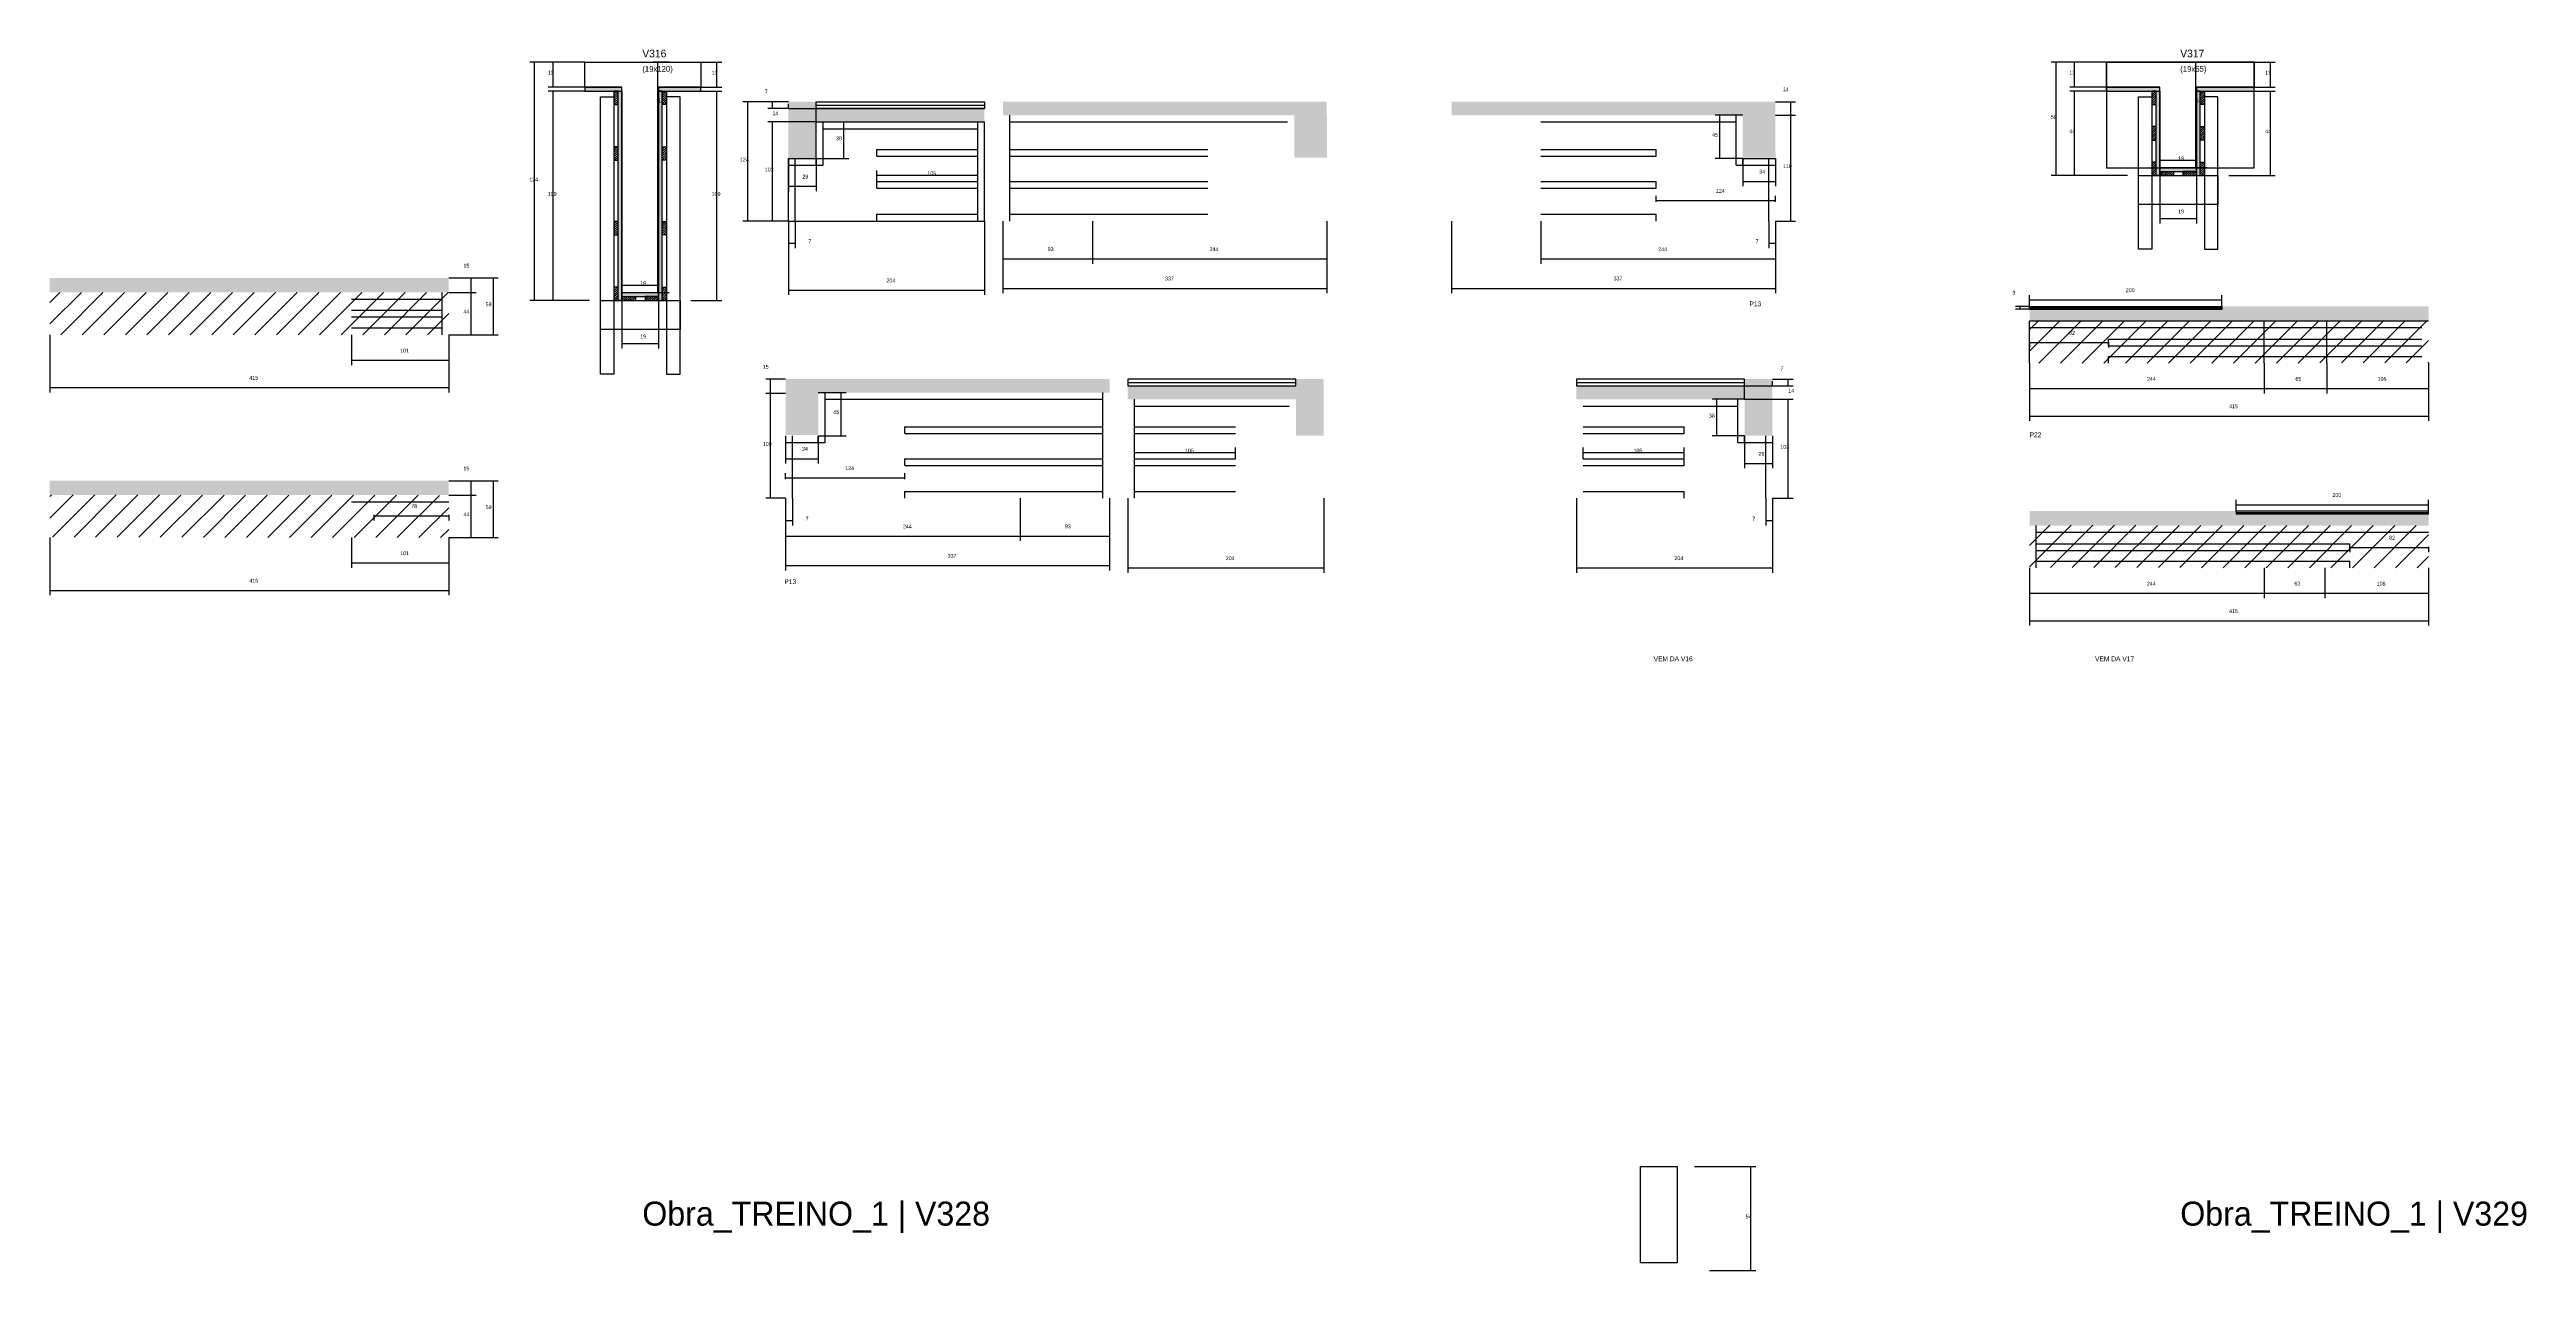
# Model space of a CAD drawing. Header units: metres. Extents: x -65046 to 21926, y -45195 to 1016.
# Drawn here: x 7383 to 9960, y -3457 to -2187 of the extents above; entities that cross this region are included whole.
import ezdxf

# ---------------------------------------------------------------- set-up
doc = ezdxf.new("R2010")
doc.units = ezdxf.units.M
for name, color, linetype in [('CONCRETO', 251, 'Continuous'), ('COTA', 241, 'Continuous'), ('Hachura', 253, 'Continuous'), ('LABEL_ID', 3, 'Continuous'), ('Madeira', 126, 'Continuous'), ('NOMENCLATURA', 7, 'Continuous'), ('Painéis', 200, 'Continuous'), ('REAPROVEITAMENTO', 251, 'Continuous'), ('SARR_2.2x7', 40, 'Continuous'), ('SARR_3.5x7', 81, 'Continuous'), ('SARR_EDITAR', 141, 'Continuous'), ('Texto Seção', 7, 'Continuous')]:
    doc.layers.add(name, color=color, linetype=linetype)

msp = doc.modelspace()

# ---------------------------------------------------------------- hatches: boundary and pattern name
at = {"layer": 'COTA'}
h = msp.add_hatch(dxfattribs=at)
h.set_pattern_fill('AR-CONC', scale=0.03)
h.paths.add_polyline_path([(8181, -2300.2), (8181, -2262.2), (8181, -2262.2), (8355.9, -2262.2), (8355.9, -2262.2), (8355.9, -2248.2), (8355.9, -2248.2), (8181, -2248.2), (8181, -2248.2), (8181, -2241.2), (8181, -2241.2), (8152, -2241.2), (8152, -2241.2), (8152, -2300.2), (8152, -2300.2), (8181, -2300.2)])
h = msp.add_hatch(dxfattribs=at)
h.set_pattern_fill('AR-CONC', scale=0.03)
h.paths.add_polyline_path([(8375.2, -2255.2), (8678.2, -2255.2), (8678.2, -2255.2), (8678.2, -2299.2), (8678.2, -2299.2), (8712.2, -2299.2), (8712.2, -2299.2), (8712.1, -2241.2), (8712.1, -2241.2), (8375.2, -2241.2), (8375.2, -2241.2), (8375.2, -2255.2)])
h = msp.add_hatch(dxfattribs=at)
h.set_pattern_fill('AR-CONC', scale=0.03)
h.paths.add_polyline_path([(8841.9, -2255.2), (9144.9, -2255.2), (9144.9, -2255.2), (9144.9, -2299.2), (9144.9, -2299.2), (9178.9, -2299.2), (9178.9, -2299.2), (9178.8, -2241.2), (9178.8, -2241.2), (8841.9, -2241.2), (8841.9, -2241.2), (8841.9, -2255.2)])
h = msp.add_hatch(dxfattribs=at)
h.set_pattern_fill('AR-CONC', scale=0.03)
h.paths.add_polyline_path([(7798.6, -2439.4), (7798.6, -2424.4), (7798.6, -2424.4), (7383.3, -2424.4), (7383.3, -2424.4), (7383.6, -2439.4), (7383.6, -2439.4), (7798.6, -2439.4)])
h = msp.add_hatch(dxfattribs=at)
h.set_pattern_fill('AR-CONC', scale=0.03)
h.paths.add_polyline_path([(9643.3, -2457), (9443.3, -2457), (9443.3, -2457), (9443.3, -2469), (9443.3, -2469), (9858.3, -2469), (9858.3, -2469), (9858.3, -2454), (9858.3, -2454), (9643.3, -2454), (9643.3, -2454), (9643.3, -2457)])
h = msp.add_hatch(dxfattribs=at)
h.set_pattern_fill('AR-CONC', scale=0.03)
h.paths.add_polyline_path([(8486.1, -2543.6), (8183.1, -2543.6), (8183.1, -2543.6), (8183.1, -2587.6), (8183.1, -2587.6), (8149.1, -2587.6), (8149.1, -2587.6), (8149.2, -2529.6), (8149.2, -2529.6), (8486.1, -2529.6), (8486.1, -2529.6), (8486.1, -2543.6)])
h = msp.add_hatch(dxfattribs=at)
h.set_pattern_fill('AR-CONC', scale=0.03)
h.paths.add_polyline_path([(8680, -2588.6), (8680, -2550.6), (8680, -2550.6), (8505, -2550.6), (8505, -2550.6), (8505, -2536.6), (8505, -2536.6), (8680, -2536.6), (8680, -2536.6), (8680, -2529.6), (8680, -2529.6), (8709, -2529.6), (8709, -2529.6), (8709, -2588.6), (8709, -2588.6), (8680, -2588.6)])
h = msp.add_hatch(dxfattribs=at)
h.set_pattern_fill('AR-CONC', scale=0.03)
h.paths.add_polyline_path([(9146.7, -2588.6), (9146.7, -2550.6), (9146.7, -2550.6), (8971.7, -2550.6), (8971.7, -2550.6), (8971.7, -2536.6), (8971.7, -2536.6), (9146.7, -2536.6), (9146.7, -2536.6), (9146.7, -2529.6), (9146.7, -2529.6), (9175.7, -2529.6), (9175.7, -2529.6), (9175.7, -2588.6), (9175.7, -2588.6), (9146.7, -2588.6)])
h = msp.add_hatch(dxfattribs=at)
h.set_pattern_fill('AR-CONC', scale=0.03)
h.paths.add_polyline_path([(7798.6, -2650.3), (7798.6, -2635.3), (7798.6, -2635.3), (7383.3, -2635.3), (7383.3, -2635.3), (7383.6, -2650.3), (7383.6, -2650.3), (7798.6, -2650.3)])
h = msp.add_hatch(dxfattribs=at)
h.set_pattern_fill('AR-CONC', scale=0.03)
h.paths.add_polyline_path([(9658.3, -2669.9), (9858.3, -2669.9), (9858.3, -2669.9), (9858.3, -2681.9), (9858.3, -2681.9), (9443.3, -2681.9), (9443.3, -2681.9), (9443.3, -2666.9), (9443.3, -2666.9), (9658.3, -2666.9), (9658.3, -2666.9), (9658.3, -2669.9)])
at = {"layer": 'Hachura'}
h = msp.add_hatch(color=8, dxfattribs=at)
h.dxf.hatch_style = 1
h.paths.add_polyline_path([(7978.8, -2230), (7978.8, -2226), (7978.8, -2226), (7940.2, -2226), (7940.2, -2226), (7940.2, -2230), (7940.2, -2230), (7978.8, -2230)])
h = msp.add_hatch(dxfattribs=at)
h.set_pattern_fill('ANSI31', scale=0.5)
h.paths.add_polyline_path([(7970.4, -2244), (7974.8, -2244), (7974.8, -2244), (7974.8, -2230), (7974.8, -2230), (7970.4, -2230), (7970.4, -2230), (7970.4, -2244)])
h = msp.add_hatch(color=8, dxfattribs=at)
h.dxf.hatch_style = 1
h.paths.add_polyline_path([(7974.8, -2230), (7978.8, -2230), (7978.8, -2230), (7978.8, -2448), (7978.8, -2448), (7974.8, -2448), (7974.8, -2448), (7974.8, -2230)])
h = msp.add_hatch(color=8, dxfattribs=at)
h.dxf.hatch_style = 1
h.paths.add_polyline_path([(8060.8, -2230), (8060.8, -2226), (8060.8, -2226), (8016.8, -2226), (8016.8, -2226), (8016.8, -2230), (8016.8, -2230), (8060.8, -2230)])
h = msp.add_hatch(color=8, dxfattribs=at)
h.dxf.hatch_style = 1
h.paths.add_polyline_path([(8020.8, -2228), (8016.8, -2228), (8016.8, -2228), (8016.8, -2448), (8016.8, -2448), (8020.8, -2448), (8020.8, -2448), (8020.8, -2228)])
h = msp.add_hatch(dxfattribs=at)
h.set_pattern_fill('ANSI31', scale=0.5)
h.paths.add_polyline_path([(8025.2, -2244), (8020.8, -2244), (8020.8, -2244), (8020.8, -2230), (8020.8, -2230), (8025.2, -2230), (8025.2, -2230), (8025.2, -2244)])
h = msp.add_hatch(color=8, dxfattribs=at)
h.dxf.hatch_style = 1
h.paths.add_polyline_path([(9578.8, -2230), (9578.8, -2226), (9578.8, -2226), (9523.2, -2226), (9523.2, -2226), (9523.2, -2230), (9523.2, -2230), (9578.8, -2230)])
h = msp.add_hatch(dxfattribs=at)
h.set_pattern_fill('ANSI31', scale=0.5)
h.paths.add_polyline_path([(9570.4, -2244), (9574.8, -2244), (9574.8, -2244), (9574.8, -2230), (9574.8, -2230), (9570.4, -2230), (9570.4, -2230), (9570.4, -2244)])
h = msp.add_hatch(color=8, dxfattribs=at)
h.dxf.hatch_style = 1
h.paths.add_polyline_path([(9574.8, -2230), (9578.8, -2230), (9578.8, -2230), (9578.8, -2318), (9578.8, -2318), (9574.8, -2318), (9574.8, -2318), (9574.8, -2230)])
h = msp.add_hatch(color=8, dxfattribs=at)
h.dxf.hatch_style = 1
h.paths.add_polyline_path([(9676.8, -2230), (9676.8, -2226), (9676.8, -2226), (9616.8, -2226), (9616.8, -2226), (9616.8, -2230), (9616.8, -2230), (9676.8, -2230)])
h = msp.add_hatch(color=8, dxfattribs=at)
h.dxf.hatch_style = 1
h.paths.add_polyline_path([(9620.8, -2228), (9616.8, -2228), (9616.8, -2228), (9616.8, -2318), (9616.8, -2318), (9620.8, -2318), (9620.8, -2318), (9620.8, -2228)])
h = msp.add_hatch(dxfattribs=at)
h.set_pattern_fill('ANSI31', scale=0.5)
h.paths.add_polyline_path([(9625.2, -2244), (9620.8, -2244), (9620.8, -2244), (9620.8, -2230), (9620.8, -2230), (9625.2, -2230), (9625.2, -2230), (9625.2, -2244)])
h = msp.add_hatch(dxfattribs=at)
h.set_pattern_fill('ANSI31', scale=0.5)
h.paths.add_polyline_path([(9570.4, -2281), (9574.8, -2281), (9574.8, -2281), (9574.8, -2267), (9574.8, -2267), (9570.4, -2267), (9570.4, -2267), (9570.4, -2281)])
h = msp.add_hatch(dxfattribs=at)
h.set_pattern_fill('ANSI31', scale=0.5)
h.paths.add_polyline_path([(9625.2, -2281), (9620.8, -2281), (9620.8, -2281), (9620.8, -2267), (9620.8, -2267), (9625.2, -2267), (9625.2, -2267), (9625.2, -2281)])
h = msp.add_hatch(dxfattribs=at)
h.set_pattern_fill('ANSI31', scale=0.5)
h.paths.add_polyline_path([(7970.4, -2302), (7974.8, -2302), (7974.8, -2302), (7974.8, -2288), (7974.8, -2288), (7970.4, -2288), (7970.4, -2288), (7970.4, -2302)])
h = msp.add_hatch(dxfattribs=at)
h.set_pattern_fill('ANSI31', scale=0.5)
h.paths.add_polyline_path([(8025.2, -2302), (8020.8, -2302), (8020.8, -2302), (8020.8, -2288), (8020.8, -2288), (8025.2, -2288), (8025.2, -2288), (8025.2, -2302)])
h = msp.add_hatch(dxfattribs=at)
h.set_pattern_fill('ANSI31', scale=0.5)
h.paths.add_polyline_path([(9570.4, -2318), (9574.8, -2318), (9574.8, -2318), (9574.8, -2304), (9574.8, -2304), (9570.4, -2304), (9570.4, -2304), (9570.4, -2318)])
h = msp.add_hatch(color=8, dxfattribs=at)
h.dxf.hatch_style = 1
h.paths.add_polyline_path([(9616.8, -2313.6), (9616.8, -2310), (9616.8, -2310), (9578.8, -2310), (9578.8, -2310), (9578.8, -2313.6), (9578.8, -2313.6), (9616.8, -2313.6)])
h = msp.add_hatch(dxfattribs=at)
h.set_pattern_fill('ANSI31', scale=0.5)
h.paths.add_polyline_path([(9578.8, -2318), (9578.8, -2313.6), (9578.8, -2313.6), (9592.8, -2313.6), (9592.8, -2313.6), (9592.8, -2318), (9592.8, -2318), (9578.8, -2318)])
h = msp.add_hatch(dxfattribs=at)
h.set_pattern_fill('ANSI31', scale=0.5)
h.paths.add_polyline_path([(9616.8, -2318), (9616.8, -2313.6), (9616.8, -2313.6), (9602.8, -2313.6), (9602.8, -2313.6), (9602.8, -2318), (9602.8, -2318), (9616.8, -2318)])
h = msp.add_hatch(dxfattribs=at)
h.set_pattern_fill('ANSI31', scale=0.5)
h.paths.add_polyline_path([(9625.2, -2318), (9620.8, -2318), (9620.8, -2318), (9620.8, -2304), (9620.8, -2304), (9625.2, -2304), (9625.2, -2304), (9625.2, -2318)])
h = msp.add_hatch(dxfattribs=at)
h.set_pattern_fill('ANSI31', scale=0.5)
h.paths.add_polyline_path([(7970.4, -2379.7), (7974.8, -2379.7), (7974.8, -2379.7), (7974.8, -2365.7), (7974.8, -2365.7), (7970.4, -2365.7), (7970.4, -2365.7), (7970.4, -2379.7)])
h = msp.add_hatch(dxfattribs=at)
h.set_pattern_fill('ANSI31', scale=0.5)
h.paths.add_polyline_path([(8025.2, -2379.7), (8020.8, -2379.7), (8020.8, -2379.7), (8020.8, -2365.7), (8020.8, -2365.7), (8025.2, -2365.7), (8025.2, -2365.7), (8025.2, -2379.7)])
h = msp.add_hatch(dxfattribs=at)
h.set_pattern_fill('ANSI31', scale=0.5)
h.paths.add_polyline_path([(7970.4, -2448), (7974.8, -2448), (7974.8, -2448), (7974.8, -2434), (7974.8, -2434), (7970.4, -2434), (7970.4, -2434), (7970.4, -2448)])
h = msp.add_hatch(color=8, dxfattribs=at)
h.dxf.hatch_style = 1
h.paths.add_polyline_path([(8016.8, -2443.6), (8016.8, -2440), (8016.8, -2440), (7978.8, -2440), (7978.8, -2440), (7978.8, -2443.6), (7978.8, -2443.6), (8016.8, -2443.6)])
h = msp.add_hatch(dxfattribs=at)
h.set_pattern_fill('ANSI31', scale=0.5)
h.paths.add_polyline_path([(7978.8, -2448), (7978.8, -2443.6), (7978.8, -2443.6), (7992.8, -2443.6), (7992.8, -2443.6), (7992.8, -2448), (7992.8, -2448), (7978.8, -2448)])
h = msp.add_hatch(dxfattribs=at)
h.set_pattern_fill('ANSI31', scale=0.5)
h.paths.add_polyline_path([(8016.8, -2448), (8016.8, -2443.6), (8016.8, -2443.6), (8002.8, -2443.6), (8002.8, -2443.6), (8002.8, -2448), (8002.8, -2448), (8016.8, -2448)])
h = msp.add_hatch(dxfattribs=at)
h.set_pattern_fill('ANSI31', scale=0.5)
h.paths.add_polyline_path([(8025.2, -2448), (8020.8, -2448), (8020.8, -2448), (8020.8, -2434), (8020.8, -2434), (8025.2, -2434), (8025.2, -2434), (8025.2, -2448)])
at = {"layer": 'REAPROVEITAMENTO'}
h = msp.add_hatch(dxfattribs=at)
h.set_pattern_fill('ANSI31', scale=5)
h.paths.add_polyline_path([(7798.6, -2483.4), (7798.6, -2439.4), (7798.6, -2439.4), (7383.6, -2439.4), (7383.6, -2439.4), (7383.6, -2483.4), (7383.6, -2483.4), (7798.6, -2483.4)])
h = msp.add_hatch(dxfattribs=at)
h.set_pattern_fill('ANSI31', scale=5)
h.paths.add_polyline_path([(9858.3, -2512.7), (9858.3, -2468.7), (9858.3, -2468.7), (9443.3, -2469.2), (9443.3, -2469.2), (9443.3, -2513.2), (9443.3, -2513.2), (9858.3, -2512.7)])
h = msp.add_hatch(dxfattribs=at)
h.set_pattern_fill('ANSI31', scale=5)
h.paths.add_polyline_path([(7383.6, -2694), (7383.6, -2650), (7383.6, -2650), (7798.6, -2650.5), (7798.6, -2650.5), (7798.6, -2694.5), (7798.6, -2694.5), (7383.6, -2694)])
h = msp.add_hatch(dxfattribs=at)
h.set_pattern_fill('ANSI31', scale=5)
h.paths.add_polyline_path([(9443.3, -2725.6), (9443.3, -2681.6), (9443.3, -2681.6), (9858.3, -2681.9), (9858.3, -2681.9), (9858.3, -2725.9), (9858.3, -2725.9), (9443.3, -2725.6)])

# ---------------------------------------------------------------- linework, layer by layer
at = {"layer": 'CONCRETO'}
for points in [[(7940.2, -2226), (7940.2, -2200), (8060.8, -2200), (8060.8, -2226), (8016.8, -2226), (8016.8, -2440), (7978.8, -2440), (7978.8, -2226)], [(9523.2, -2226), (9523.2, -2200), (9676.8, -2200), (9676.8, -2226), (9616.8, -2226), (9616.8, -2310), (9578.8, -2310), (9578.8, -2226)], [(9523.2, -2310), (9676.8, -2310), (9676.8, -2200), (9523.2, -2200)], [(9038.5, -3348.6), (9038.5, -3348.6), (9076.5, -3348.6), (9076.5, -3376.6), (9076.5, -3376.6), (9076.5, -3448.6), (9038.5, -3448.6), (9038.5, -3348.6)]]:
    msp.add_lwpolyline(points, close=True, dxfattribs=at)
at = {"layer": 'COTA'}
for p, q in [((7940.2, -2200), (7882.8, -2200)), ((7887.8, -2448), (7887.8, -2200)), ((7940.2, -2200), (7902.1, -2200)), ((7907.1, -2226), (7907.1, -2200)), ((8027.8, -2200), (8011.3, -2200)), ((8016.3, -2440), (8016.3, -2200)), ((8060.8, -2200), (8082.6, -2200)), ((8077.6, -2226), (8077.6, -2200)), ((9523.2, -2200), (9465.8, -2200)), ((9470.8, -2318), (9470.8, -2200)), ((9523.2, -2200), (9485.1, -2200)), ((9490.1, -2226), (9490.1, -2200)), ((9627.8, -2200), (9611.3, -2200)), ((9616.3, -2310), (9616.3, -2200)), ((9676.8, -2200), (9698.7, -2200)), ((9693.7, -2226), (9693.7, -2200)), ((7940.2, -2226), (7902.1, -2226)), ((7940.2, -2230), (7902.1, -2230)), ((7907.1, -2448), (7907.1, -2230)), ((8060.8, -2226), (8082.6, -2226)), ((8060.8, -2230), (8082.6, -2230)), ((8077.6, -2448), (8077.6, -2230)), ((8152, -2241.2), (8130.5, -2241.2)), ((8135.5, -2248.2), (8135.5, -2241.2)), ((9178.9, -2241.2), (9199.7, -2241.2)), ((9194.7, -2255.2), (9194.7, -2241.2)), ((9523.2, -2226), (9485.1, -2226)), ((9523.2, -2230), (9485.1, -2230)), ((9490.1, -2318), (9490.1, -2230)), ((9676.8, -2226), (9698.7, -2226)), ((9676.8, -2230), (9698.7, -2230)), ((9693.7, -2318), (9693.7, -2230)), ((8152, -2248.2), (8130.5, -2248.2)), ((8181, -2262.2), (8130.5, -2262.2)), ((8135.5, -2365.2), (8135.5, -2262.2)), ((8152, -2248.2), (8152, -2243.2)), ((8152, -2248.2), (8181, -2248.2)), ((8181, -2262.2), (8181, -2243.2)), ((9178.9, -2255.2), (9199.7, -2255.2)), ((9178.9, -2255.2), (9199.7, -2255.2)), ((9194.7, -2365.2), (9194.7, -2255.2)), ((9545.2, -2318), (9465.8, -2318)), ((9545.2, -2318), (9485.1, -2318)), ((9578.8, -2318), (9578.8, -2297)), ((9578.8, -2302), (9616.8, -2302)), ((9578.8, -2318), (9578.8, -2367.7)), ((9627.8, -2310), (9611.3, -2310)), ((9616.8, -2318), (9616.8, -2297)), ((9616.8, -2318), (9616.8, -2367.7)), ((9650.4, -2318), (9698.7, -2318)), ((8152, -2365.2), (8130.5, -2365.2)), ((8152, -2365.2), (8152, -2442.1)), ((8152, -2365.2), (8152, -2393.4)), ((8159, -2365.2), (8159, -2393.4)), ((8355.9, -2365.2), (8355.9, -2442.1)), ((8375.2, -2365.2), (8375.2, -2409.6)), ((8375.2, -2365.2), (8375.2, -2440.3)), ((8468.2, -2365.2), (8468.2, -2409.6)), ((8468.2, -2365.2), (8468.2, -2409.6)), ((8712.2, -2365.2), (8712.2, -2409.6)), ((8712.2, -2365.2), (8712.2, -2440.3)), ((8841.9, -2365.2), (8841.9, -2440.3)), ((8934.9, -2365.2), (8934.9, -2409.6)), ((9171.9, -2365.2), (9171.9, -2393.4)), ((9178.9, -2365.2), (9178.9, -2409.6)), ((9178.9, -2365.2), (9178.9, -2440.3)), ((9178.9, -2365.2), (9199.7, -2365.2)), ((9178.9, -2365.2), (9178.9, -2393.4)), ((9578.8, -2362.7), (9616.8, -2362.7)), ((8152, -2388.4), (8159, -2388.4)), ((9171.9, -2388.4), (9178.9, -2388.4)), ((8375.2, -2404.6), (8468.2, -2404.6)), ((8468.2, -2404.6), (8712.2, -2404.6)), ((8934.9, -2404.6), (9178.9, -2404.6)), ((7798.6, -2424.4), (7827, -2424.4)), ((7798.6, -2424.4), (7850.1, -2424.4)), ((7798.6, -2439.4), (7827, -2439.4)), ((7798.6, -2439.4), (7827, -2439.4)), ((7822, -2439.4), (7822, -2424.4)), ((7822, -2483.4), (7822, -2439.4)), ((7845.1, -2483.4), (7845.1, -2424.4)), ((7945.2, -2448), (7882.8, -2448)), ((7945.2, -2448), (7902.1, -2448)), ((7978.8, -2448), (7978.8, -2427)), ((7978.8, -2432), (8016.8, -2432)), ((7978.8, -2448), (7978.8, -2497.7)), ((8027.8, -2440), (8011.3, -2440)), ((8016.8, -2448), (8016.8, -2427)), ((8016.8, -2448), (8016.8, -2497.7)), ((8050.4, -2448), (8082.6, -2448)), ((8152, -2437.1), (8355.9, -2437.1)), ((8375.2, -2435.3), (8712.2, -2435.3)), ((8841.9, -2435.3), (9178.9, -2435.3)), ((9443.3, -2454), (9443.3, -2442.3)), ((9443.3, -2447.3), (9643.3, -2447.3)), ((9643.3, -2454), (9643.3, -2442.3)), ((9443.3, -2454), (9428.5, -2454)), ((9443.3, -2457), (9428.5, -2457)), ((9433.5, -2457), (9433.5, -2454)), ((7383.6, -2483.4), (7383.6, -2543.5)), ((7697.6, -2483.4), (7697.6, -2515)), ((7798.6, -2483.4), (7798.6, -2515)), ((7798.6, -2483.4), (7798.6, -2543.5)), ((7798.6, -2483.4), (7827, -2483.4)), ((7798.6, -2483.4), (7850.1, -2483.4)), ((7978.8, -2492.7), (8016.8, -2492.7)), ((9443.3, -2491), (9443.3, -2496.7)), ((9443.3, -2491.7), (9525.3, -2491.7)), ((9525.3, -2491), (9525.3, -2496.7)), ((7697.6, -2510), (7798.6, -2510)), ((9443.3, -2513), (9443.3, -2544.5)), ((9443.3, -2513), (9443.3, -2573.1)), ((9687.3, -2513), (9687.3, -2544.5)), ((9687.3, -2513), (9687.3, -2544.5)), ((9752.3, -2513), (9752.3, -2544.5)), ((9752.3, -2513), (9752.3, -2544.5)), ((9858.3, -2513), (9858.3, -2544.5)), ((9858.3, -2513), (9858.3, -2573.1)), ((7383.6, -2538.5), (7798.6, -2538.5)), ((8149.1, -2529.6), (8128.4, -2529.6)), ((8149.1, -2544.6), (8128.4, -2544.6)), ((8149.1, -2544.6), (8128.4, -2544.6)), ((8133.4, -2544.6), (8133.4, -2529.6)), ((8133.4, -2653.6), (8133.4, -2544.6)), ((9146.7, -2550.6), (9146.7, -2531.6)), ((9146.7, -2536.6), (9175.7, -2536.6)), ((9146.7, -2550.6), (9197.1, -2550.6)), ((9175.7, -2529.6), (9197.1, -2529.6)), ((9175.7, -2536.6), (9175.7, -2531.6)), ((9175.7, -2536.6), (9197.1, -2536.6)), ((9192.1, -2536.6), (9192.1, -2529.6)), ((9192.1, -2653.6), (9192.1, -2550.6)), ((9443.3, -2539.5), (9687.3, -2539.5)), ((9687.3, -2539.5), (9752.3, -2539.5)), ((9752.3, -2539.5), (9858.3, -2539.5)), ((9443.3, -2568.1), (9858.3, -2568.1)), ((7798.6, -2635.3), (7827, -2635.3)), ((7798.6, -2635.3), (7850.1, -2635.3)), ((7798.6, -2650.3), (7827, -2650.3)), ((7798.6, -2650.3), (7827, -2650.3)), ((7822, -2650.3), (7822, -2635.3)), ((7822, -2694.3), (7822, -2650.3)), ((7845.1, -2694.3), (7845.1, -2635.3)), ((8149.1, -2653.6), (8128.4, -2653.6)), ((8149.1, -2653.6), (8149.1, -2697.9)), ((8149.1, -2653.6), (8149.1, -2728.6)), ((8149.1, -2653.6), (8149.1, -2681.8)), ((8156.1, -2653.6), (8156.1, -2681.8)), ((8393.1, -2653.6), (8393.1, -2697.9)), ((8393.1, -2653.6), (8393.1, -2697.9)), ((8486.1, -2653.6), (8486.1, -2697.9)), ((8486.1, -2653.6), (8486.1, -2728.6)), ((8505, -2653.6), (8505, -2731)), ((8709, -2653.6), (8709, -2731)), ((8971.7, -2653.6), (8971.7, -2731)), ((9168.7, -2653.6), (9168.7, -2681.8)), ((9175.7, -2653.6), (9175.7, -2731)), ((9175.7, -2653.6), (9197.1, -2653.6)), ((9175.7, -2653.6), (9175.7, -2681.8)), ((7720.6, -2670.6), (7720.6, -2676.8)), ((7720.6, -2671.8), (7798.6, -2671.8)), ((7798.6, -2670.6), (7798.6, -2676.8)), ((8149.1, -2676.8), (8156.1, -2676.8)), ((9168.7, -2676.8), (9175.7, -2676.8)), ((9658.3, -2666.9), (9658.3, -2655.2)), ((9658.3, -2660.2), (9858.3, -2660.2)), ((9858.3, -2666.9), (9858.3, -2655.2)), ((7383.6, -2694.3), (7383.6, -2754.4)), ((7697.6, -2694.3), (7697.6, -2725.8)), ((7798.6, -2694.3), (7798.6, -2725.8)), ((7798.6, -2694.3), (7798.6, -2754.4)), ((7798.6, -2694.3), (7827, -2694.3)), ((7798.6, -2694.3), (7850.1, -2694.3)), ((8149.1, -2692.9), (8393.1, -2692.9)), ((8393.1, -2692.9), (8486.1, -2692.9)), ((9776.3, -2703.9), (9776.3, -2709.6)), ((9776.3, -2704.6), (9858.3, -2704.6)), ((9858.3, -2703.9), (9858.3, -2709.6)), ((7697.6, -2720.8), (7798.6, -2720.8)), ((8149.1, -2723.6), (8486.1, -2723.6)), ((8505, -2726), (8709, -2726)), ((8971.7, -2726), (9175.7, -2726)), ((9443.3, -2725.9), (9443.3, -2757.4)), ((9443.3, -2725.9), (9443.3, -2786)), ((9687.3, -2725.9), (9687.3, -2757.4)), ((9687.3, -2725.9), (9687.3, -2757.4)), ((9750.3, -2725.9), (9750.3, -2757.4)), ((9750.3, -2725.9), (9750.3, -2757.4)), ((9858.3, -2725.9), (9858.3, -2757.4)), ((9858.3, -2725.9), (9858.3, -2786)), ((7383.6, -2749.4), (7798.6, -2749.4)), ((9443.3, -2752.4), (9687.3, -2752.4)), ((9687.3, -2752.4), (9750.3, -2752.4)), ((9750.3, -2752.4), (9858.3, -2752.4)), ((9443.3, -2781), (9858.3, -2781)), ((9094.5, -3348.6), (9158.4, -3348.6)), ((9153.4, -3456.6), (9153.4, -3348.6)), ((9110.1, -3456.6), (9158.4, -3456.6))]:
    msp.add_line(p, q, dxfattribs=at)
at = {"layer": 'Madeira'}
for points in [[(7970.4, -2244), (7974.8, -2244), (7974.8, -2230), (7970.4, -2230)], [(8025.2, -2244), (8020.8, -2244), (8020.8, -2230), (8025.2, -2230)], [(9570.4, -2244), (9574.8, -2244), (9574.8, -2230), (9570.4, -2230)], [(9625.2, -2244), (9620.8, -2244), (9620.8, -2230), (9625.2, -2230)], [(9570.4, -2281), (9574.8, -2281), (9574.8, -2267), (9570.4, -2267)], [(9625.2, -2281), (9620.8, -2281), (9620.8, -2267), (9625.2, -2267)], [(7970.4, -2302), (7974.8, -2302), (7974.8, -2288), (7970.4, -2288)], [(8025.2, -2302), (8020.8, -2302), (8020.8, -2288), (8025.2, -2288)], [(9570.4, -2318), (9574.8, -2318), (9574.8, -2304), (9570.4, -2304)], [(9578.8, -2318), (9578.8, -2313.6), (9592.8, -2313.6), (9592.8, -2318)], [(9616.8, -2318), (9616.8, -2313.6), (9602.8, -2313.6), (9602.8, -2318)], [(9625.2, -2318), (9620.8, -2318), (9620.8, -2304), (9625.2, -2304)], [(7970.4, -2379.7), (7974.8, -2379.7), (7974.8, -2365.7), (7970.4, -2365.7)], [(8025.2, -2379.7), (8020.8, -2379.7), (8020.8, -2365.7), (8025.2, -2365.7)], [(7970.4, -2448), (7974.8, -2448), (7974.8, -2434), (7970.4, -2434)], [(7978.8, -2448), (7978.8, -2443.6), (7992.8, -2443.6), (7992.8, -2448)], [(8016.8, -2448), (8016.8, -2443.6), (8002.8, -2443.6), (8002.8, -2448)], [(8025.2, -2448), (8020.8, -2448), (8020.8, -2434), (8025.2, -2434)]]:
    msp.add_lwpolyline(points, close=True, dxfattribs=at)
at = {"layer": 'Painéis'}
for p, q in [((7940.2, -2226), (7978.8, -2226)), ((8016.8, -2226), (8060.8, -2226)), ((8152, -2241.2), (8104.6, -2241.2)), ((8109.6, -2365.2), (8109.6, -2241.2)), ((8181, -2241.2), (8355.9, -2241.2)), ((8181, -2248.2), (8181, -2241.2)), ((9523.2, -2226), (9578.8, -2226)), ((9523.2, -2230), (9523.2, -2226)), ((9578.8, -2230), (9578.8, -2226)), ((9578.8, -2318), (9578.8, -2230)), ((9616.8, -2226), (9676.8, -2226)), ((9616.8, -2230), (9616.8, -2226)), ((9616.8, -2318), (9616.8, -2230)), ((9676.8, -2230), (9676.8, -2226)), ((8181, -2248.2), (8355.9, -2248.2)), ((8181, -2262.2), (8355.9, -2262.2)), ((8181, -2300.2), (8181, -2262.2)), ((8181, -2262.2), (8214.8, -2262.2)), ((8209.8, -2300.2), (8209.8, -2262.2)), ((8355.9, -2365.2), (8355.9, -2262.2)), ((9144.9, -2255.2), (9116.1, -2255.2)), ((9121.1, -2300.2), (9121.1, -2255.2)), ((8152, -2300.2), (8181, -2300.2)), ((8152, -2365.2), (8152, -2300.2)), ((8152, -2300.2), (8152, -2334.1)), ((8181, -2300.2), (8214.8, -2300.2)), ((8181, -2300.2), (8181, -2334.1)), ((8244, -2324.1), (8244, -2312.6)), ((8244, -2317.6), (8349, -2317.6)), ((8349, -2324.1), (8349, -2312.6)), ((9144.9, -2300.2), (9116.1, -2300.2)), ((9144.9, -2300.2), (9178.9, -2300.2)), ((9144.9, -2300.2), (9144.9, -2329.1)), ((9178.9, -2300.2), (9178.9, -2329.1)), ((9578.8, -2310), (9616.8, -2310)), ((9578.8, -2313.6), (9578.8, -2310)), ((9616.8, -2313.6), (9616.8, -2310)), ((8152, -2329.1), (8181, -2329.1)), ((9054.9, -2345.4), (9054.9, -2339)), ((9054.9, -2344), (9178.9, -2344)), ((9144.9, -2324.1), (9178.9, -2324.1)), ((9178.9, -2345.4), (9178.9, -2339)), ((8152, -2365.2), (8104.6, -2365.2)), ((8152, -2365.2), (8355.9, -2365.2)), ((9443.3, -2454), (9643.3, -2454)), ((9443.3, -2457), (9643.3, -2457)), ((9443.3, -2469), (9858.3, -2469)), ((9443.3, -2513), (9443.3, -2469)), ((9687.3, -2513), (9687.3, -2469)), ((9752.3, -2513), (9752.3, -2469)), ((8183.1, -2543.6), (8211.9, -2543.6)), ((8206.9, -2588.6), (8206.9, -2543.6)), ((9146.7, -2550.6), (9112.9, -2550.6)), ((9117.9, -2588.6), (9117.9, -2550.6)), ((8149.1, -2588.6), (8149.1, -2617.4)), ((8183.1, -2588.6), (8211.9, -2588.6)), ((8183.1, -2588.6), (8183.1, -2617.4)), ((8512, -2612.4), (8512, -2600.9)), ((8617, -2612.4), (8617, -2600.9)), ((8978.7, -2612.4), (8978.7, -2600.9)), ((9083.7, -2612.4), (9083.7, -2600.9)), ((9146.7, -2588.6), (9112.9, -2588.6)), ((9146.7, -2588.6), (9146.7, -2622.4)), ((9175.7, -2588.6), (9175.7, -2622.4)), ((8149.1, -2612.4), (8183.1, -2612.4)), ((8149.1, -2633.8), (8149.1, -2627.3)), ((8273.1, -2633.8), (8273.1, -2627.3)), ((8512, -2605.9), (8617, -2605.9)), ((8978.7, -2605.9), (9083.7, -2605.9)), ((9146.7, -2617.4), (9175.7, -2617.4)), ((8149.1, -2632.3), (8273.1, -2632.3))]:
    msp.add_line(p, q, dxfattribs=at)
for points in [[(7978.8, -2230), (7978.8, -2226), (7940.2, -2226), (7940.2, -2230)], [(7974.8, -2230), (7978.8, -2230), (7978.8, -2448), (7974.8, -2448)], [(8060.8, -2230), (8060.8, -2226), (8016.8, -2226), (8016.8, -2230)], [(8020.8, -2230), (8016.8, -2230), (8016.8, -2448), (8020.8, -2448)], [(8355.9, -2248.2), (8181, -2248.2), (8181, -2241.2), (8355.9, -2241.2)], [(9578.8, -2230), (9578.8, -2226), (9523.2, -2226), (9523.2, -2230)], [(9574.8, -2230), (9578.8, -2230), (9578.8, -2318), (9574.8, -2318)], [(9676.8, -2230), (9676.8, -2226), (9616.8, -2226), (9616.8, -2230)], [(9620.8, -2230), (9616.8, -2230), (9616.8, -2318), (9620.8, -2318)], [(9616.8, -2313.6), (9616.8, -2310), (9578.8, -2310), (9578.8, -2313.6)], [(8016.8, -2443.6), (8016.8, -2440), (7978.8, -2440), (7978.8, -2443.6)], [(9443.3, -2454), (9643.3, -2454), (9643.3, -2457), (9443.3, -2457)], [(8505, -2536.6), (8680, -2536.6), (8680, -2529.6), (8505, -2529.6)], [(8971.7, -2536.6), (9146.7, -2536.6), (9146.7, -2529.6), (8971.7, -2529.6)], [(9858.3, -2666.9), (9658.3, -2666.9), (9658.3, -2669.9), (9858.3, -2669.9)]]:
    msp.add_lwpolyline(points, close=True, dxfattribs=at)
at = {"layer": 'SARR_2.2x7'}
for p, q in [((8181, -2244.7), (8355.9, -2244.7)), ((8188, -2307.2), (8188, -2262.2)), ((8349, -2365.2), (8349, -2262.2)), ((8382.2, -2365.2), (8382.2, -2255.2)), ((8382.2, -2262.2), (8468.2, -2262.2)), ((8468.2, -2262.2), (8671.2, -2262.2)), ((8934.9, -2262.2), (9137.9, -2262.2)), ((9137.9, -2307.2), (9137.9, -2255.2)), ((8188, -2269.2), (8349, -2269.2)), ((8244, -2290.8), (8349, -2290.8)), ((8244, -2297.8), (8244, -2290.8)), ((8382.2, -2290.8), (8468.2, -2290.8)), ((8468.2, -2290.8), (8588.2, -2290.8)), ((8934.9, -2290.8), (9054.9, -2290.8)), ((9054.9, -2297.8), (9054.9, -2290.8)), ((8152, -2307.2), (8181, -2307.2)), ((8159, -2365.2), (8159, -2300.2)), ((8181, -2307.2), (8181, -2300.2)), ((8181, -2307.2), (8188, -2307.2)), ((8244, -2297.8), (8349, -2297.8)), ((8382.2, -2297.8), (8468.2, -2297.8)), ((8468.2, -2297.8), (8588.2, -2297.8)), ((8934.9, -2297.8), (9054.9, -2297.8)), ((9137.9, -2307.2), (9144.9, -2307.2)), ((9144.9, -2307.2), (9144.9, -2300.2)), ((9144.9, -2307.2), (9178.9, -2307.2)), ((9171.9, -2365.2), (9171.9, -2300.2)), ((8244, -2324.1), (8349, -2324.1)), ((8244, -2331.1), (8244, -2324.1)), ((8244, -2331.1), (8349, -2331.1)), ((8382.2, -2324.1), (8468.2, -2324.1)), ((8382.2, -2331.1), (8468.2, -2331.1)), ((8468.2, -2324.1), (8588.2, -2324.1)), ((8468.2, -2331.1), (8588.2, -2331.1)), ((8934.9, -2324.1), (9054.9, -2324.1)), ((8934.9, -2331.1), (9054.9, -2331.1)), ((9054.9, -2331.1), (9054.9, -2324.1)), ((8244, -2358.2), (8349, -2358.2)), ((8244, -2365.2), (8244, -2358.2)), ((8382.2, -2358.2), (8468.2, -2358.2)), ((8468.2, -2358.2), (8588.2, -2358.2)), ((8934.9, -2358.2), (9054.9, -2358.2)), ((9054.9, -2365.2), (9054.9, -2358.2)), ((7697.6, -2446.4), (7791.6, -2446.4)), ((7791.6, -2483.4), (7791.6, -2439.4)), ((7697.6, -2457.9), (7791.6, -2457.9)), ((7697.6, -2464.9), (7791.6, -2464.9)), ((7697.6, -2476.4), (7791.6, -2476.4)), ((9443.3, -2476), (9687.3, -2476)), ((9525.3, -2488), (9687.3, -2488)), ((9525.3, -2495), (9525.3, -2488)), ((9525.3, -2495), (9687.3, -2495)), ((9687.3, -2476), (9752.3, -2476)), ((9687.3, -2488), (9752.3, -2488)), ((9687.3, -2495), (9752.3, -2495)), ((9752.3, -2476), (9851.3, -2476)), ((9752.3, -2488), (9851.3, -2488)), ((9752.3, -2495), (9851.3, -2495)), ((9525.3, -2506), (9687.3, -2506)), ((9525.3, -2513), (9525.3, -2506)), ((9687.3, -2506), (9752.3, -2506)), ((9752.3, -2506), (9851.3, -2506)), ((8190.1, -2595.6), (8190.1, -2543.6)), ((8190.1, -2550.6), (8393.1, -2550.6)), ((8393.1, -2550.6), (8479.2, -2550.6)), ((8479.2, -2653.6), (8479.2, -2543.6)), ((8505, -2533.1), (8680, -2533.1)), ((8512, -2653.6), (8512, -2550.6)), ((8971.7, -2533.1), (9146.7, -2533.1)), ((9139.7, -2595.6), (9139.7, -2550.6)), ((8512, -2557.6), (8673, -2557.6)), ((8978.7, -2557.6), (9139.7, -2557.6)), ((8149.1, -2595.6), (8183.1, -2595.6)), ((8156.1, -2653.6), (8156.1, -2588.6)), ((8183.1, -2595.6), (8183.1, -2588.6)), ((8183.1, -2595.6), (8190.1, -2595.6)), ((8273.1, -2579.1), (8393.1, -2579.1)), ((8273.1, -2586.1), (8273.1, -2579.1)), ((8273.1, -2586.1), (8393.1, -2586.1)), ((8393.1, -2579.1), (8479.2, -2579.1)), ((8393.1, -2586.1), (8479.2, -2586.1)), ((8512, -2579.1), (8617, -2579.1)), ((8512, -2586.1), (8617, -2586.1)), ((8978.7, -2579.1), (9083.7, -2579.1)), ((8978.7, -2586.1), (9083.7, -2586.1)), ((9083.7, -2586.1), (9083.7, -2579.1)), ((9139.7, -2595.6), (9146.7, -2595.6)), ((9146.7, -2595.6), (9146.7, -2588.6)), ((9146.7, -2595.6), (9175.7, -2595.6)), ((9168.7, -2653.6), (9168.7, -2588.6)), ((8273.1, -2612.4), (8393.1, -2612.4)), ((8273.1, -2619.4), (8273.1, -2612.4)), ((8273.1, -2619.4), (8393.1, -2619.4)), ((8393.1, -2612.4), (8479.2, -2612.4)), ((8393.1, -2619.4), (8479.2, -2619.4)), ((8512, -2612.4), (8617, -2612.4)), ((8512, -2619.4), (8617, -2619.4)), ((8978.7, -2612.4), (9083.7, -2612.4)), ((8978.7, -2619.4), (9083.7, -2619.4)), ((9083.7, -2619.4), (9083.7, -2612.4)), ((8273.1, -2646.6), (8393.1, -2646.6)), ((8273.1, -2653.6), (8273.1, -2646.6)), ((8393.1, -2646.6), (8479.2, -2646.6)), ((8512, -2646.6), (8617, -2646.6)), ((8978.7, -2646.6), (9083.7, -2646.6)), ((9083.7, -2653.6), (9083.7, -2646.6)), ((7697.6, -2657.3), (7798.6, -2657.3)), ((9450.2, -2725.9), (9450.2, -2681.9)), ((9450.2, -2688.9), (9687.3, -2688.9)), ((9450.2, -2700.9), (9687.3, -2700.9)), ((9687.3, -2688.9), (9750.3, -2688.9)), ((9687.3, -2700.9), (9750.3, -2700.9)), ((9750.3, -2688.9), (9858.3, -2688.9)), ((9750.3, -2700.9), (9776.3, -2700.9)), ((9776.3, -2707.9), (9776.3, -2700.9)), ((9450.2, -2707.9), (9687.3, -2707.9)), ((9450.2, -2718.9), (9687.3, -2718.9)), ((9687.3, -2707.9), (9750.3, -2707.9)), ((9687.3, -2718.9), (9750.3, -2718.9)), ((9750.3, -2707.9), (9776.3, -2707.9)), ((9750.3, -2718.9), (9776.3, -2718.9)), ((9776.3, -2725.9), (9776.3, -2718.9))]:
    msp.add_line(p, q, dxfattribs=at)
at = {"layer": 'SARR_3.5x7'}
for points in [[(7956.4, -2236), (7970.4, -2236), (7970.4, -2524.5), (7956.4, -2524.5)], [(8039.2, -2236), (8025.2, -2236), (8025.2, -2524.5), (8039.2, -2524.5)], [(9556.4, -2236), (9570.4, -2236), (9570.4, -2394.5), (9556.4, -2394.5)], [(9639.2, -2236), (9625.2, -2236), (9625.2, -2394.5), (9639.2, -2394.5)], [(9556.4, -2318), (9639.2, -2318), (9639.2, -2348), (9556.4, -2348)], [(7956.4, -2448), (8039.2, -2448), (8039.2, -2478), (7956.4, -2478)]]:
    msp.add_lwpolyline(points, close=True, dxfattribs=at)
at = {"layer": 'SARR_EDITAR'}
for p, q in [((9443.3, -2455.5), (9643.3, -2455.5)), ((9658.3, -2668.4), (9858.3, -2668.4))]:
    msp.add_line(p, q, dxfattribs=at)

# ---------------------------------------------------------------- texts
at = {"layer": 'COTA'}
for s, p in [('13', (7901.6, -2213)), ('13', (8072.1, -2213)), ('13', (9484.6, -2213)), ('13', (9688.2, -2213)), ('120', (8016.3, -2242)), ('7', (8127.4, -2232.4)), ('14', (9186.6, -2230.2)), ('55', (9616.3, -2242)), ('14', (8135.5, -2255.2)), ('59', (9465.3, -2259)), ('44', (9484.6, -2274)), ('44', (9688.2, -2274)), ('103', (8127.3, -2313.7)), ('110', (9186.6, -2310.2)), ('19', (9597.8, -2302)), ('124', (7882.3, -2324)), ('109', (7901.6, -2339)), ('109', (8072.1, -2339)), ('19', (9597.8, -2357.2)), ('7', (8172.7, -2388.4)), ('93', (8421.7, -2396.4)), ('244', (8590.2, -2396.5)), ('244', (9056.9, -2396.5)), ('7', (9158.2, -2388.4)), ('15', (7813.9, -2413.7)), ('19', (7997.8, -2432)), ('204', (8254, -2429)), ('337', (8543.7, -2427)), ('337', (9010.4, -2427)), ('3', (9425.3, -2441.8)), ('200', (9543.3, -2439.2)), ('44', (7813.9, -2461.4)), ('59', (7837, -2453.9)), ('101', (7748.1, -2501.9)), ('19', (7997.8, -2487.2)), ('82', (9484.3, -2483.6)), ('15', (8125.3, -2518.9)), ('7', (9184.1, -2520.7)), ('415', (7591.1, -2530.4)), ('14', (9192.1, -2543.6)), ('244', (9565.3, -2531.4)), ('65', (9719.8, -2531.4)), ('106', (9805.3, -2531.4)), ('415', (9650.8, -2559.9)), ('109', (8125.3, -2599.1)), ('103', (9183.9, -2602.1)), ('15', (7813.9, -2624.6)), ('200', (9758.3, -2652.1)), ('78', (7759.6, -2663.7)), ('44', (7813.9, -2672.3)), ('59', (7837, -2664.8)), ('7', (8169.9, -2676.8)), ('7', (9154.9, -2676.8)), ('244', (8271.1, -2684.9)), ('93', (8439.6, -2684.7)), ('82', (9817.3, -2696.5)), ('101', (7748.1, -2712.7)), ('337', (8317.6, -2715.4)), ('204', (8607, -2717.9)), ('204', (9073.7, -2717.9)), ('415', (7591.1, -2741.3)), ('244', (9565.3, -2744.4)), ('63', (9718.8, -2744.2)), ('108', (9804.3, -2744.3)), ('415', (9650.8, -2772.9)), ('54', (9147.9, -3402.6))]:
    msp.add_text(s, height=4, dxfattribs=at).set_placement(p)
at = {"layer": 'LABEL_ID'}
for s, p in [('Obra_TREINO_1 | V328', (8000, -3410)), ('Obra_TREINO_1 | V329', (9600, -3410))]:
    msp.add_text(s, height=25, dxfattribs=at).set_placement(p)
at = {"layer": 'NOMENCLATURA'}
for s, p in [('P13', (9151.8, -2453.9)), ('P22', (9443.2, -2590)), ('P13', (8147.8, -2742.8))]:
    msp.add_text(s, height=5, dxfattribs=at).set_placement(p)
at = {"layer": 'Painéis'}
for s, p in [('38', (8201.5, -2281.2)), ('45', (9113, -2277.7)), ('124', (8101.5, -2303.2)), ('29', (8166.5, -2321)), ('105', (8296.5, -2317.6)), ('34', (9161.9, -2315.9)), ('124', (9116.9, -2335.9)), ('45', (8198.8, -2566.1)), ('38', (9109.6, -2569.6)), ('34', (8166.1, -2604.2)), ('105', (8564.5, -2605.9)), ('105', (9031.2, -2605.9)), ('124', (8211.1, -2624.2)), ('29', (9161.2, -2609.3))]:
    msp.add_text(s, height=4, dxfattribs=at).set_placement(p)
at = {"layer": 'Texto Seção'}
for s, height, p in [('V316', 8, (8000, -2195)), ('V317', 8, (9600, -2195)), ('(19x120)', 6, (8000, -2210)), ('(19x55)', 6, (9600, -2210)), ('VEM DA V16', 5, (9052.1, -2823)), ('VEM DA V17', 5, (9511.3, -2823))]:
    msp.add_text(s, height=height, dxfattribs=at).set_placement(p)

doc.saveas('drawing.dxf')
